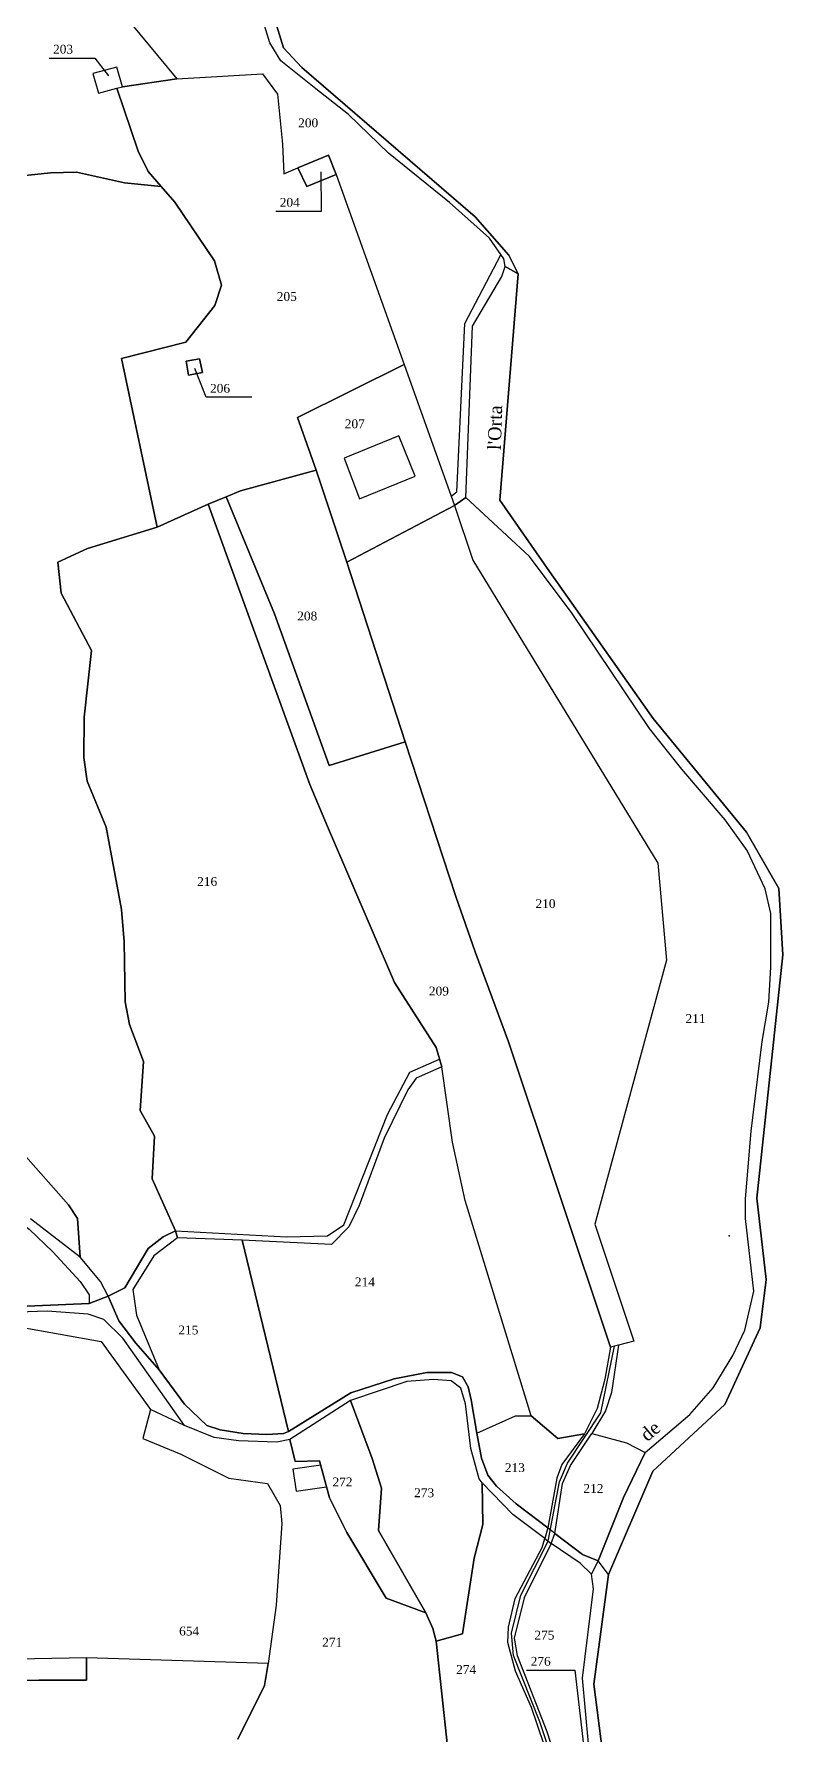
# Model space of a CAD drawing. Extents: x 1205805 to 1207436, y 6154338 to 6158020.
# Drawn here: x 1207228.5 to 1207397.9, y 6155237.9 to 6155622.6 of the extents above; entities that cross this region are included whole.
import ezdxf

# ---------------------------------------------------------------- set-up
doc = ezdxf.new("R2010")
doc.units = 0
doc.linetypes.add('CONTINU', pattern=[0])
doc.layers.get('0').update_dxf_attribs({"linetype": 'CONTINU'})
for name, color, linetype in [('1FLECHEFL', 7, 'CONTINU'), ('1LIEUDIT', 7, 'CONTINU'), ('1PARCELLE', 7, 'CONTINU'), ('1SECTION', 7, 'CONTINU'), ('1SUBDSECT', 7, 'CONTINU'), ('1TRONFLUV', 7, 'CONTINU'), ('1TROUPARCELLE', 7, 'CONTINU'), ('1ZONCOMM', 7, 'CONTINU'), ('3BATIDUR', 7, 'CONTINU'), ('3CHEMIN', 7, 'CONTINU'), ('3FISCLINE', 7, 'CONTINUOUS'), ('3FLECHEPAR', 7, 'CONTINU'), ('3PARCELLETEX', 7, 'CONTINU'), ('3PONT', 7, 'CONTINU'), ('3TRONFLUVTEX', 7, 'CONTINU')]:
    doc.layers.add(name, color=color, linetype=linetype)
doc.styles.get("Standard").update_dxf_attribs({"font": 'Times New Roman'})

# ---------------------------------------------------------------- blocks, each defined once
blk = doc.blocks.new('FLECHRU1')
blk.add_point((0, 0))

msp = doc.modelspace()

# ---------------------------------------------------------------- linework, layer by layer
at = {"layer": '1LIEUDIT'}
for points in [[(1207282.72, 6155626.58), (1207284.96, 6155619.45), (1207289.06, 6155615), (1207328.3, 6155581.22), (1207335.85, 6155572.51), (1207337.96, 6155568.31), (1207333.83, 6155517.1), (1207345.04, 6155500.97), (1207368.49, 6155467.7), (1207389.63, 6155442), (1207396.95, 6155429.27), (1207397.87, 6155414.22), (1207391.97, 6155359.16), (1207394.04, 6155340.75), (1207392.69, 6155329.82), (1207384.72, 6155312.48), (1207368.45, 6155297.41), (1207358.41, 6155274.02), (1207356.06, 6155277.13), (1207352.53, 6155278.58), (1207346.3, 6155283.33), (1207344.73, 6155284.56), (1207337.5, 6155290.01), (1207333.12, 6155294.01), (1207331.13, 6155296.49), (1207329.73, 6155300.38), (1207328.61, 6155305.99), (1207327.36, 6155313.56), (1207326.67, 6155316.49), (1207325.37, 6155318.77), (1207322.94, 6155319.71), (1207317.35, 6155319.73), (1207309.96, 6155318.29), (1207300.14, 6155315.14), (1207286.03, 6155306.37), (1207284.92, 6155305.9), (1207281.13, 6155305.68), (1207275.83, 6155305.94), (1207270.59, 6155306.77), (1207267.58, 6155307.71), (1207262.56, 6155312.53), (1207256.83, 6155320.36), (1207251.51, 6155326.38), (1207247.69, 6155331.39), (1207245.3, 6155336.98), (1207240.97, 6155335.33), (1207221.7, 6155334.5)], [(1207358.66, 6155221.55), (1207355.09, 6155249.24), (1207358.41, 6155274.02), (1207356.06, 6155277.13), (1207352.53, 6155278.58), (1207346.3, 6155283.33), (1207344.73, 6155284.56), (1207337.5, 6155290.01), (1207333.12, 6155294.01), (1207331.13, 6155296.49), (1207329.73, 6155300.38), (1207328.61, 6155305.99), (1207327.36, 6155313.56), (1207326.67, 6155316.49), (1207325.37, 6155318.77), (1207322.94, 6155319.71), (1207317.35, 6155319.73), (1207309.96, 6155318.29), (1207300.14, 6155315.14), (1207286.03, 6155306.37), (1207284.92, 6155305.9), (1207281.13, 6155305.68), (1207275.83, 6155305.94), (1207270.59, 6155306.77), (1207267.58, 6155307.71), (1207262.56, 6155312.53), (1207256.83, 6155320.36), (1207251.51, 6155326.38), (1207247.69, 6155331.39), (1207245.3, 6155336.98), (1207240.97, 6155335.33), (1207221.7, 6155334.5)]]:
    msp.add_lwpolyline(points, dxfattribs=at)
at = {"layer": '1PARCELLE'}
for points in [[(1207233.53, 6155645.45), (1207260.78, 6155612.46), (1207248.55, 6155610.67), (1207247.2, 6155615.1), (1207241.82, 6155613.63), (1207243.11, 6155609.2), (1207247.26, 6155610.32), (1207252.05, 6155596.11), (1207254.3, 6155591.45), (1207257.29, 6155588.1), (1207248.95, 6155588.94), (1207238.1, 6155591.33), (1207232.27, 6155591.14), (1207225.85, 6155590.5)], [(1207233.53, 6155645.45), (1207260.78, 6155612.46), (1207280.14, 6155613.58), (1207283.6, 6155609.01), (1207284.67, 6155597.69), (1207285, 6155590.92), (1207288.14, 6155592.28), (1207295.09, 6155595.17), (1207296.87, 6155590.83), (1207312.22, 6155547.82), (1207323.58, 6155515.88), (1207326.15, 6155517.7), (1207327.65, 6155556.51), (1207334.26, 6155567.71), (1207335.05, 6155569.98), (1207334.73, 6155571.68), (1207331.49, 6155576.42), (1207322.48, 6155584.47), (1207308.66, 6155595.61), (1207299.64, 6155604.41), (1207292.27, 6155610.21), (1207284.29, 6155616.52), (1207281.86, 6155620.6), (1207279.52, 6155628.21)], [(1207225.85, 6155590.5), (1207232.27, 6155591.14), (1207238.1, 6155591.33), (1207248.95, 6155588.94), (1207257.29, 6155588.1), (1207260.34, 6155584.53), (1207269.34, 6155571.24), (1207270.87, 6155565.74), (1207269.4, 6155561.16), (1207262.83, 6155552.88), (1207248.31, 6155549.2), (1207256.32, 6155510.99), (1207240.64, 6155506.19), (1207233.92, 6155503.05), (1207234.68, 6155496.06), (1207241.48, 6155483.09), (1207239.85, 6155467.98), (1207239.8, 6155458.92), (1207240.5, 6155453.55), (1207244.8, 6155443.13), (1207248.26, 6155424.5), (1207248.91, 6155417.14), (1207249.12, 6155403.57), (1207250.08, 6155398.46), (1207253.29, 6155390.11), (1207252.5, 6155379.02), (1207255.72, 6155373.18), (1207255.23, 6155363.58), (1207260.48, 6155351.76), (1207257.7, 6155350.44), (1207254.31, 6155347.76), (1207249.04, 6155338.9), (1207245.3, 6155336.98), (1207243.53, 6155340.35), (1207238.98, 6155345.83), (1207238.35, 6155354.54), (1207236.3, 6155357.67), (1207225.52, 6155369.91)], [(1207225.52, 6155369.91), (1207236.3, 6155357.67), (1207238.35, 6155354.54), (1207238.98, 6155345.83), (1207227.72, 6155354.48)], [(1207323.3, 6155223.18), (1207319.43, 6155258.91), (1207318.71, 6155261.79), (1207317.12, 6155265.32), (1207308.17, 6155268.68), (1207299.21, 6155283.56), (1207295.29, 6155291.4), (1207293.09, 6155299.78), (1207287.55, 6155299.63), (1207286.36, 6155304.54), (1207283.41, 6155303.96), (1207274.78, 6155304.29), (1207269.23, 6155305), (1207262.57, 6155307.74), (1207254.85, 6155311.38), (1207254.85, 6155311.38), (1207253.08, 6155304.79), (1207261.7, 6155301.22), (1207272.59, 6155295.81), (1207281.34, 6155294.61), (1207284.19, 6155289.65), (1207284.54, 6155285.54), (1207283.27, 6155267.08), (1207281.45, 6155253.9), (1207280.64, 6155248.9), (1207274.63, 6155236.78)], [(1207274.63, 6155236.78), (1207280.64, 6155248.9), (1207281.45, 6155253.9), (1207281.45, 6155253.9), (1207240.38, 6155255.18), (1207240.39, 6155250.08), (1207229.59, 6155250.13), (1207212.49, 6155250.02), (1207196.06, 6155248.89), (1207188.76, 6155247.84), (1207178.63, 6155245.62), (1207167.79, 6155241.67), (1207157.5, 6155237.64)]]:
    msp.add_lwpolyline(points, dxfattribs=at)
for points in [[(1207248.55, 6155610.67), (1207247.2, 6155615.1), (1207241.82, 6155613.63), (1207243.11, 6155609.2), (1207247.26, 6155610.32), (1207248.55, 6155610.67)], [(1207248.31, 6155549.2), (1207262.83, 6155552.88), (1207269.4, 6155561.16), (1207270.87, 6155565.74), (1207269.34, 6155571.24), (1207260.34, 6155584.53), (1207257.29, 6155588.1), (1207254.3, 6155591.45), (1207252.05, 6155596.11), (1207247.26, 6155610.32), (1207248.55, 6155610.67), (1207260.78, 6155612.46), (1207280.14, 6155613.58), (1207283.6, 6155609.01), (1207284.67, 6155597.69), (1207285, 6155590.92), (1207288.14, 6155592.28), (1207290.2, 6155588.12), (1207296.87, 6155590.83), (1207312.22, 6155547.82), (1207288.08, 6155535.85), (1207292.29, 6155523.93), (1207275.17, 6155519.22), (1207271.96, 6155517.84), (1207267.9, 6155516.22), (1207256.32, 6155510.99), (1207248.31, 6155549.2)], [(1207296.87, 6155590.83), (1207295.09, 6155595.17), (1207288.14, 6155592.28), (1207290.2, 6155588.12), (1207296.87, 6155590.83)], [(1207266.6, 6155545.97), (1207265.94, 6155549.1), (1207262.9, 6155548.55), (1207263.43, 6155545.38), (1207266.6, 6155545.97)], [(1207292.29, 6155523.93), (1207288.08, 6155535.85), (1207312.22, 6155547.82), (1207323.58, 6155515.88), (1207299.22, 6155503.06), (1207292.29, 6155523.93)], [(1207271.96, 6155517.84), (1207275.17, 6155519.22), (1207292.29, 6155523.93), (1207299.22, 6155503.06), (1207312.47, 6155462.43), (1207295.25, 6155457.1), (1207282.86, 6155491.39), (1207271.96, 6155517.84)], [(1207256.32, 6155510.99), (1207267.9, 6155516.22), (1207290.85, 6155452.77), (1207294.86, 6155443.26), (1207310.02, 6155407.95), (1207319.46, 6155393.26), (1207320.7, 6155388.93), (1207314.91, 6155386.36), (1207313.06, 6155383.71), (1207307.71, 6155372.74), (1207302.05, 6155357.48), (1207299.7, 6155352.67), (1207295.75, 6155348.69), (1207275.55, 6155349.67), (1207260.98, 6155350.21), (1207260.48, 6155351.76), (1207255.23, 6155363.58), (1207255.72, 6155373.18), (1207252.5, 6155379.02), (1207253.29, 6155390.11), (1207250.08, 6155398.46), (1207249.12, 6155403.57), (1207248.91, 6155417.14), (1207248.26, 6155424.5), (1207244.8, 6155443.13), (1207240.5, 6155453.55), (1207239.8, 6155458.92), (1207239.85, 6155467.98), (1207241.48, 6155483.09), (1207234.68, 6155496.06), (1207233.92, 6155503.05), (1207240.64, 6155506.19), (1207256.32, 6155510.99)], [(1207267.9, 6155516.22), (1207271.96, 6155517.84), (1207282.86, 6155491.39), (1207295.25, 6155457.1), (1207312.47, 6155462.43), (1207323.88, 6155427.46), (1207328.27, 6155414.9), (1207335.79, 6155394.54), (1207358.86, 6155325.48), (1207357.57, 6155318.21), (1207355.84, 6155311.62), (1207352.97, 6155305.83), (1207346.97, 6155304.8), (1207340.95, 6155309.91), (1207326.02, 6155358.65), (1207323.13, 6155371.88), (1207320.7, 6155388.93), (1207319.46, 6155393.26), (1207310.02, 6155407.95), (1207294.86, 6155443.26), (1207290.85, 6155452.77), (1207267.9, 6155516.22)], [(1207326.15, 6155517.7), (1207323.58, 6155515.88), (1207327.76, 6155503.57), (1207369.6, 6155434.99), (1207371.52, 6155413.05), (1207355.36, 6155353.31), (1207364.16, 6155326.85), (1207360.67, 6155325.9), (1207359.06, 6155315.19), (1207357.74, 6155311.03), (1207354.62, 6155305.95), (1207362.46, 6155303.83), (1207366.73, 6155301.64), (1207376.78, 6155310.25), (1207382.06, 6155316.28), (1207386.54, 6155323.57), (1207389.27, 6155329.3), (1207391.31, 6155338.12), (1207389.41, 6155354.54), (1207389.42, 6155359.05), (1207390.65, 6155374.34), (1207393.2, 6155394.61), (1207394.67, 6155403.51), (1207395.1, 6155411.42), (1207395.15, 6155423.58), (1207393.85, 6155429.18), (1207389.78, 6155437.83), (1207384.82, 6155444.79), (1207374.99, 6155456.23), (1207367.67, 6155465.46), (1207350.17, 6155491.5), (1207340.58, 6155504.39), (1207326.15, 6155517.7)], [(1207323.58, 6155515.88), (1207327.76, 6155503.57), (1207369.6, 6155434.99), (1207371.52, 6155413.05), (1207355.36, 6155353.31), (1207364.16, 6155326.85), (1207360.67, 6155325.9), (1207358.86, 6155325.48), (1207335.79, 6155394.54), (1207328.27, 6155414.9), (1207323.88, 6155427.46), (1207312.47, 6155462.43), (1207299.22, 6155503.06), (1207323.58, 6155515.88)], [(1207219.11, 6155334.75), (1207197.5, 6155343.06), (1207195.67, 6155343.56), (1207192.14, 6155352.66), (1207189.85, 6155356.53), (1207177.59, 6155358.03), (1207166.36, 6155355.6), (1207155.19, 6155355.72), (1207152.56, 6155361.56), (1207145.94, 6155369.28), (1207140.13, 6155380.78), (1207190.75, 6155398.68), (1207197.65, 6155383.95), (1207208.12, 6155369.22), (1207219.51, 6155358.05), (1207227.4, 6155352.14), (1207232.8, 6155347.01), (1207238.91, 6155340.29), (1207240.97, 6155337.29), (1207240.97, 6155335.33), (1207221.7, 6155334.5), (1207219.11, 6155334.75)], [(1207320.7, 6155388.93), (1207314.91, 6155386.36), (1207313.06, 6155383.71), (1207307.71, 6155372.74), (1207302.05, 6155357.48), (1207299.7, 6155352.67), (1207295.75, 6155348.69), (1207275.55, 6155349.67), (1207286.03, 6155306.37), (1207300.14, 6155315.14), (1207309.96, 6155318.29), (1207317.35, 6155319.73), (1207322.94, 6155319.71), (1207325.37, 6155318.77), (1207326.67, 6155316.49), (1207327.36, 6155313.56), (1207328.61, 6155305.99), (1207337.35, 6155309.96), (1207340.95, 6155309.91), (1207326.02, 6155358.65), (1207323.13, 6155371.88), (1207320.7, 6155388.93)], [(1207275.55, 6155349.67), (1207260.98, 6155350.21), (1207255.6, 6155346.1), (1207250.83, 6155338.49), (1207251.68, 6155332.74), (1207256.83, 6155320.36), (1207262.56, 6155312.53), (1207267.58, 6155307.71), (1207270.59, 6155306.77), (1207275.83, 6155305.94), (1207281.13, 6155305.68), (1207284.92, 6155305.9), (1207286.03, 6155306.37), (1207275.55, 6155349.67)], [(1207216.93, 6155286.46), (1207218.31, 6155299.23), (1207220.46, 6155309.23), (1207221.98, 6155323.13), (1207224.44, 6155324.35), (1207225.12, 6155330.03), (1207243.73, 6155326.78), (1207254.85, 6155311.38), (1207253.08, 6155304.79), (1207261.7, 6155301.22), (1207272.59, 6155295.81), (1207281.34, 6155294.61), (1207284.19, 6155289.65), (1207284.54, 6155285.54), (1207283.27, 6155267.08), (1207281.45, 6155253.9), (1207240.38, 6155255.18), (1207208.95, 6155254.59), (1207216.93, 6155286.46)], [(1207317.12, 6155265.32), (1207318.71, 6155261.79), (1207319.43, 6155258.91), (1207325.39, 6155260.59), (1207328.07, 6155277.73), (1207330.03, 6155285.36), (1207329.85, 6155294.73), (1207329.18, 6155295.65), (1207327.26, 6155302.55), (1207326.1, 6155312.61), (1207325, 6155316.17), (1207322.87, 6155317.82), (1207318.82, 6155318.13), (1207312.79, 6155317.66), (1207300.09, 6155313.39), (1207304.98, 6155300.28), (1207307.06, 6155293.59), (1207306.39, 6155283.95), (1207317.12, 6155265.32)], [(1207286.36, 6155304.54), (1207287.55, 6155299.63), (1207293.09, 6155299.78), (1207295.29, 6155291.4), (1207299.21, 6155283.56), (1207308.17, 6155268.68), (1207317.12, 6155265.32), (1207306.39, 6155283.95), (1207307.06, 6155293.59), (1207304.98, 6155300.28), (1207300.09, 6155313.39), (1207286.36, 6155304.54)], [(1207340.95, 6155309.91), (1207346.97, 6155304.8), (1207352.97, 6155305.83), (1207347.9, 6155298.94), (1207346.7, 6155295.8), (1207344.73, 6155284.56), (1207337.5, 6155290.01), (1207333.12, 6155294.01), (1207331.13, 6155296.49), (1207329.73, 6155300.38), (1207328.61, 6155305.99), (1207337.35, 6155309.96), (1207340.95, 6155309.91)], [(1207354.62, 6155305.95), (1207362.46, 6155303.83), (1207366.73, 6155301.64), (1207361.84, 6155291.48), (1207356.06, 6155277.13), (1207352.53, 6155278.58), (1207346.3, 6155283.33), (1207347.98, 6155294.61), (1207349.85, 6155298.69), (1207354.62, 6155305.95)], [(1207319.43, 6155258.91), (1207323.3, 6155223.18), (1207325.02, 6155214.37), (1207332.95, 6155215.31), (1207332.93, 6155216.13), (1207348.81, 6155215.94), (1207347.92, 6155223.49), (1207340.99, 6155243.9), (1207337.41, 6155252.15), (1207335.67, 6155258.61), (1207335.78, 6155262.14), (1207337.29, 6155268.63), (1207343.41, 6155280.12), (1207344.01, 6155282.2), (1207336.82, 6155287.6), (1207329.85, 6155294.73), (1207330.03, 6155285.36), (1207328.07, 6155277.73), (1207325.39, 6155260.59), (1207319.43, 6155258.91)], [(1207350.33, 6155216.48), (1207356.21, 6155216.32), (1207354.57, 6155226.35), (1207353.87, 6155235.75), (1207352.51, 6155250.54), (1207355.03, 6155270.78), (1207354.56, 6155274.08), (1207352, 6155276.62), (1207345.47, 6155281.02), (1207339.32, 6155268.73), (1207337.1, 6155259.63), (1207337.78, 6155255.69), (1207344.48, 6155238.5), (1207349.27, 6155223.49), (1207350.33, 6155216.48)], [(1207240.38, 6155255.18), (1207208.95, 6155254.59), (1207195.25, 6155253.53), (1207182.43, 6155251.28), (1207169.32, 6155247.58), (1207159.85, 6155243.49), (1207151.18, 6155239.07), (1207142.97, 6155239.9), (1207147.99, 6155226.83), (1207153.14, 6155234.68), (1207157.5, 6155237.64), (1207167.79, 6155241.67), (1207178.63, 6155245.62), (1207188.76, 6155247.84), (1207196.06, 6155248.89), (1207212.49, 6155250.02), (1207229.59, 6155250.13), (1207240.39, 6155250.08), (1207240.38, 6155255.18)]]:
    msp.add_lwpolyline(points, close=True, dxfattribs=at)
at = {"layer": '1SECTION'}
msp.add_lwpolyline([(1207358.66, 6155221.55), (1207355.09, 6155249.24), (1207358.41, 6155274.02), (1207368.45, 6155297.41), (1207384.72, 6155312.48), (1207392.69, 6155329.82), (1207394.04, 6155340.75), (1207391.97, 6155359.16), (1207397.87, 6155414.22), (1207396.95, 6155429.27), (1207389.63, 6155442), (1207368.49, 6155467.7), (1207345.04, 6155500.97), (1207333.83, 6155517.1), (1207337.96, 6155568.31), (1207335.85, 6155572.51), (1207328.3, 6155581.22), (1207289.06, 6155615), (1207284.96, 6155619.45), (1207282.72, 6155626.58)], dxfattribs=at)
at = {"layer": '1SUBDSECT'}
msp.add_lwpolyline([(1207282.72, 6155626.58), (1207284.96, 6155619.45), (1207289.06, 6155615), (1207328.3, 6155581.22), (1207335.85, 6155572.51), (1207337.96, 6155568.31), (1207333.83, 6155517.1), (1207345.04, 6155500.97), (1207368.49, 6155467.7), (1207389.63, 6155442), (1207396.95, 6155429.27), (1207397.87, 6155414.22), (1207391.97, 6155359.16), (1207394.04, 6155340.75), (1207392.69, 6155329.82), (1207384.72, 6155312.48), (1207368.45, 6155297.41), (1207358.41, 6155274.02), (1207355.09, 6155249.24), (1207358.66, 6155221.55)], dxfattribs=at)
at = {"layer": '1TRONFLUV'}
for points in [[(1207282.72, 6155626.58), (1207284.96, 6155619.45), (1207289.06, 6155615), (1207328.3, 6155581.22), (1207335.85, 6155572.51), (1207337.96, 6155568.31), (1207335.05, 6155569.98), (1207334.73, 6155571.68), (1207331.49, 6155576.42), (1207322.48, 6155584.47), (1207308.66, 6155595.61), (1207299.64, 6155604.41), (1207292.27, 6155610.21), (1207284.29, 6155616.52), (1207281.86, 6155620.6), (1207279.52, 6155628.21)], [(1207353.87, 6155235.75), (1207352.51, 6155250.54), (1207355.03, 6155270.78), (1207354.56, 6155274.08), (1207356.06, 6155277.13), (1207356.06, 6155277.13), (1207361.84, 6155291.48), (1207366.73, 6155301.64), (1207376.78, 6155310.25), (1207382.06, 6155316.28), (1207386.54, 6155323.57), (1207389.27, 6155329.3), (1207391.31, 6155338.12), (1207389.41, 6155354.54), (1207389.42, 6155359.05), (1207390.65, 6155374.34), (1207393.2, 6155394.61), (1207394.67, 6155403.51), (1207395.1, 6155411.42), (1207395.15, 6155423.58), (1207393.85, 6155429.18), (1207389.78, 6155437.83), (1207384.82, 6155444.79), (1207374.99, 6155456.23), (1207367.67, 6155465.46), (1207350.17, 6155491.5), (1207340.58, 6155504.39), (1207326.15, 6155517.7), (1207327.65, 6155556.51), (1207334.26, 6155567.71), (1207335.05, 6155569.98), (1207337.96, 6155568.31), (1207333.83, 6155517.1), (1207345.04, 6155500.97), (1207368.49, 6155467.7), (1207389.63, 6155442), (1207396.95, 6155429.27), (1207397.87, 6155414.22), (1207391.97, 6155359.16), (1207394.04, 6155340.75), (1207392.69, 6155329.82), (1207384.72, 6155312.48), (1207368.45, 6155297.41), (1207358.41, 6155274.02), (1207355.09, 6155249.24), (1207358.66, 6155221.55)], [(1207227.4, 6155352.14), (1207232.8, 6155347.01), (1207238.91, 6155340.29), (1207240.97, 6155337.29), (1207240.97, 6155335.33), (1207245.3, 6155336.98), (1207245.3, 6155336.98), (1207243.53, 6155340.35), (1207238.98, 6155345.83), (1207227.72, 6155354.48)], [(1207221.7, 6155334.5), (1207240.97, 6155335.33), (1207245.3, 6155336.98), (1207247.69, 6155331.39), (1207251.51, 6155326.38), (1207256.83, 6155320.36), (1207262.56, 6155312.53), (1207267.58, 6155307.71), (1207270.59, 6155306.77), (1207275.83, 6155305.94), (1207281.13, 6155305.68), (1207284.92, 6155305.9), (1207286.03, 6155306.37), (1207300.14, 6155315.14), (1207309.96, 6155318.29), (1207317.35, 6155319.73), (1207322.94, 6155319.71), (1207325.37, 6155318.77), (1207326.67, 6155316.49), (1207327.36, 6155313.56), (1207328.61, 6155305.99), (1207329.73, 6155300.38), (1207331.13, 6155296.49), (1207333.12, 6155294.01), (1207337.5, 6155290.01), (1207344.73, 6155284.56), (1207344.01, 6155282.2), (1207336.82, 6155287.6), (1207329.85, 6155294.73), (1207329.18, 6155295.65), (1207327.26, 6155302.55), (1207326.1, 6155312.61), (1207325, 6155316.17), (1207322.87, 6155317.82), (1207318.82, 6155318.13), (1207312.79, 6155317.66), (1207300.09, 6155313.39), (1207286.36, 6155304.54), (1207283.41, 6155303.96), (1207274.78, 6155304.29), (1207269.23, 6155305), (1207262.57, 6155307.74), (1207248.56, 6155327.52), (1207244.3, 6155331.7), (1207240.79, 6155332.96), (1207231.45, 6155333.59), (1207220.63, 6155333.21)]]:
    msp.add_lwpolyline(points, dxfattribs=at)
for points in [[(1207256.83, 6155320.36), (1207251.51, 6155326.38), (1207247.69, 6155331.39), (1207245.3, 6155336.98), (1207249.04, 6155338.9), (1207254.31, 6155347.76), (1207257.7, 6155350.44), (1207260.48, 6155351.76), (1207260.98, 6155350.21), (1207255.6, 6155346.1), (1207250.83, 6155338.49), (1207251.68, 6155332.74), (1207256.83, 6155320.36)], [(1207356.06, 6155277.13), (1207354.56, 6155274.08), (1207352, 6155276.62), (1207345.47, 6155281.02), (1207346.3, 6155283.33), (1207352.53, 6155278.58), (1207356.06, 6155277.13)]]:
    msp.add_lwpolyline(points, close=True, dxfattribs=at)
at = {"layer": '1TROUPARCELLE'}
msp.add_lwpolyline([(1207262.9, 6155548.55), (1207265.94, 6155549.1), (1207266.6, 6155545.97), (1207263.43, 6155545.38), (1207262.9, 6155548.55)], close=True, dxfattribs=at)
at = {"layer": '1ZONCOMM'}
msp.add_lwpolyline([(1207317.99, 6154953.21), (1207325.6, 6154970.47), (1207334.1, 6154990.44), (1207340.16, 6155016.4), (1207341.42, 6155029.26), (1207344.87, 6155043.2), (1207343.39, 6155053.09), (1207337.94, 6155066.21), (1207328.59, 6155083.5), (1207329.09, 6155098.69), (1207349.69, 6155149.35), (1207356.22, 6155170.8), (1207356.09, 6155180.15), (1207350.32, 6155211.14), (1207348.55, 6155223.57), (1207342.88, 6155240.7), (1207336.95, 6155255.73), (1207336.45, 6155260.77), (1207338.6, 6155269.35), (1207344.81, 6155281.56), (1207347.37, 6155294.97), (1207349.12, 6155299.21), (1207356.68, 6155310.63), (1207359.8, 6155325.7)], dxfattribs=at)
at = {"layer": '3BATIDUR'}
for points in [[(1207241.82, 6155613.63), (1207243.11, 6155609.2), (1207247.26, 6155610.32), (1207248.55, 6155610.67), (1207247.2, 6155615.1), (1207241.82, 6155613.63)], [(1207296.87, 6155590.83), (1207290.2, 6155588.12), (1207288.14, 6155592.28), (1207295.09, 6155595.17), (1207296.87, 6155590.83)], [(1207262.9, 6155548.55), (1207263.43, 6155545.38), (1207266.6, 6155545.97), (1207265.94, 6155549.1), (1207262.9, 6155548.55)], [(1207298.65, 6155526.6), (1207302.09, 6155517.39), (1207314.71, 6155522.52), (1207311.04, 6155531.65), (1207298.65, 6155526.6)]]:
    msp.add_lwpolyline(points, close=True, dxfattribs=at)
at = {"layer": '3CHEMIN'}
for points in [[(1207322.82, 6155518), (1207324.09, 6155519.03), (1207325.9, 6155557.07), (1207334.08, 6155572.63)], [(1207260.48, 6155351.76), (1207285.64, 6155350.45), (1207294.89, 6155350.67), (1207298.58, 6155353.17), (1207308.44, 6155378.1), (1207313.46, 6155387.72), (1207320.22, 6155390.62)]]:
    msp.add_lwpolyline(points, dxfattribs=at)
at = {"layer": '3FISCLINE'}
msp.add_lwpolyline([(1207293.37, 6155298.73), (1207287.02, 6155297.86), (1207287.81, 6155292.86), (1207294.64, 6155293.86)], dxfattribs=at)
at = {"layer": '3FLECHEPAR'}
for points in [[(1207231.9, 6155617.15), (1207242.24, 6155617.13), (1207245.34, 6155613.11)], [(1207283.17, 6155582.5), (1207293.51, 6155582.48), (1207293.47, 6155591.44)], [(1207277.75, 6155540.39), (1207267.4, 6155540.41), (1207264.87, 6155546.92)], [(1207339.89, 6155252.38), (1207350.81, 6155252.36), (1207355.24, 6155214)]]:
    msp.add_lwpolyline(points, dxfattribs=at)
at = {"layer": '3PONT'}
msp.add_lwpolyline([(1207344.73, 6155284.56), (1207344.01, 6155282.2), (1207345.47, 6155281.02), (1207346.3, 6155283.33), (1207344.73, 6155284.56)], close=True, dxfattribs=at)

# ---------------------------------------------------------------- block references
at = {"layer": '1FLECHEFL', "rotation": 261.5}
msp.add_blockref('FLECHRU1', (1207385.67, 6155350.67), dxfattribs=at)

# ---------------------------------------------------------------- texts
at = {"layer": '3PARCELLETEX'}
for s, p in [('203', (1207232.81, 6155618.15)), ('200', (1207288.24, 6155601.49)), ('204', (1207284.08, 6155583.5)), ('205', (1207283.4, 6155562.2)), ('206', (1207268.31, 6155541.41)), ('207', (1207298.78, 6155533.39)), ('208', (1207288.03, 6155489.9)), ('216', (1207265.4, 6155429.83)), ('210', (1207341.91, 6155424.82)), ('209', (1207317.8, 6155405.04)), ('211', (1207375.83, 6155398.83)), ('214', (1207301.06, 6155339.22)), ('215', (1207261.15, 6155328.35)), ('213', (1207334.97, 6155297.21)), ('272', (1207296.01, 6155293.97)), ('273', (1207314.47, 6155291.52)), ('212', (1207352.74, 6155292.49)), ('654', (1207261.32, 6155260.23)), ('271', (1207293.68, 6155257.7)), ('275', (1207341.66, 6155259.3)), ('276', (1207340.81, 6155253.38)), ('274', (1207323.97, 6155251.52))]:
    msp.add_text(s, height=2, dxfattribs=at).set_placement(p)
at = {"layer": '3TRONFLUVTEX'}
for s, rotation, p in [("l'Orta", 88.3, (1207334.08, 6155528.41)), ('de', 40.4, (1207367.18, 6155303.96))]:
    msp.add_text(s, height=3, rotation=rotation, dxfattribs=at).set_placement(p)

doc.saveas('drawing.dxf')
